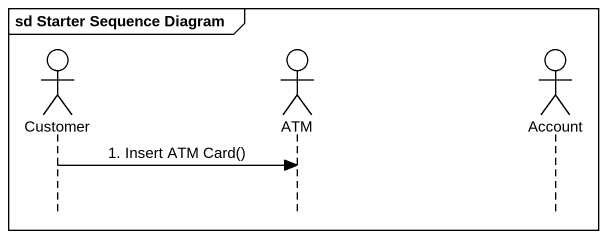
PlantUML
@startuml
mainframe sd Starter Sequence Diagram
hide footbox
actor Customer
actor ATM
actor Account

Customer -> ATM : 1. Insert ATM Card()
@enduml
